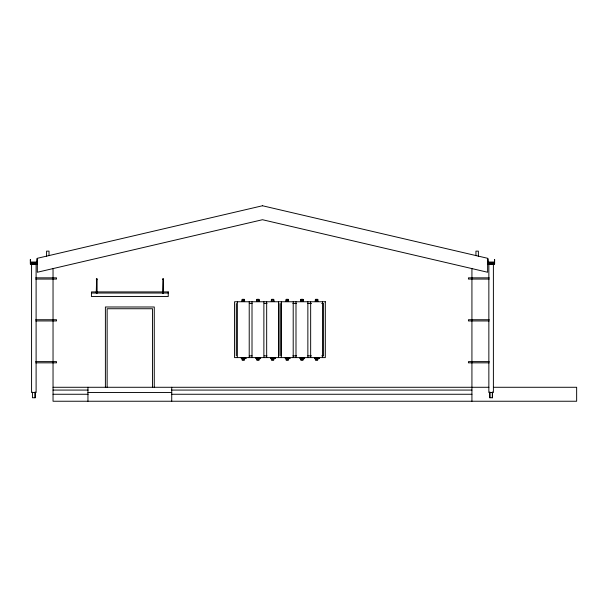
<?xml version="1.0" encoding="UTF-8"?>
<svg xmlns="http://www.w3.org/2000/svg" width="607" height="607" viewBox="0 0 607 607"><rect width="100%" height="100%" fill="white"/><g stroke="black" fill="none" stroke-linecap="round" stroke-linejoin="round"><path stroke-width="0.91" d="M96.255 292.855L96.627 278.666L97.09 279.023L97.09 292.764M97.09 279.023L96.718 279.463L96.255 279.106M162.585 292.855L162.949 278.666L163.412 279.023L163.412 292.764M163.412 279.023L163.048 279.463L162.585 279.106M96.346 293.477L97.044 293.53M162.668 293.477L163.366 293.53M32.444 263.84C40.548 263.84 28.354 263.833 33.567 263.84M489.728 263.84L492.497 263.833M33.567 264.007C30.13 264.022 37.619 263.999 34.113 264.015M490.858 264.007C487.413 264.022 494.917 264.022 491.397 264.007M37.331 259.53L37.156 263.878M30.35 262.156L37.331 262.156M487.633 262.156L494.614 262.156M30.35 262.33L37.331 262.33M487.633 262.33L494.614 262.33M30.35 263.878L37.331 263.878M487.633 263.878L494.614 263.878M37.331 264.053L30.35 264.053L30.35 259.53L30.525 263.878M487.633 264.053L494.614 264.053L494.614 259.53L494.439 263.878M35.73 277.847L56.527 277.847L56.527 279.068L35.73 279.068M489.234 277.847L468.437 277.847L468.437 279.068L489.234 279.068M91.437 293.029L168.238 293.029M242.239 299.312L244.333 299.312M256.898 299.312L258.992 299.312M271.557 299.312L273.651 299.312M286.223 299.312L288.317 299.312M300.882 299.312L302.976 299.312M315.541 299.312L317.636 299.312M241.89 300.708L244.682 300.708M256.549 300.708L259.341 300.708M271.208 300.708L274 300.708M285.874 300.708L288.666 300.708M300.533 300.708L303.325 300.708M315.192 300.708L317.985 300.708M241.89 301.406L244.682 301.406M256.549 301.406L259.341 301.406M271.208 301.406L274 301.406M285.874 301.406L288.666 301.406M300.533 301.406L303.325 301.406M315.192 301.406L317.985 301.406M249.318 303.5L252.11 303.5M264.189 303.5L266.981 303.5M292.893 303.5L296.611 303.5M307.772 303.5L311.49 303.5M321.71 303.5L323.569 303.5L323.569 355.861L321.71 355.861M35.73 319.73L56.527 319.73L56.527 320.951L35.73 320.951M489.234 319.73L468.437 319.73L468.437 320.951L489.234 320.951M249.318 355.861L252.11 355.861M264.189 355.861L266.981 355.861M292.893 355.861L296.611 355.861M307.772 355.861L311.49 355.861M241.191 357.781L245.38 357.781M255.851 357.781L260.039 357.781M270.51 357.781L274.698 357.781M285.176 357.781L289.364 357.781M299.835 357.781L304.024 357.781M314.494 357.781L318.683 357.781M242.314 357.955L243.953 357.955M244.257 357.955L244.735 357.955M256.2 357.955L256.973 357.955M257.277 357.955L258.612 357.955M258.916 357.955L259.394 357.955M271.154 357.955L271.64 357.955M271.936 357.955L273.271 357.955M285.814 357.955L286.299 357.955M286.603 357.955L288.242 357.955M301.262 357.955L302.901 357.955M315.617 357.955L317.56 357.955M242.314 358.305L243.953 358.305M244.257 358.305L244.735 358.305M256.2 358.305L256.973 358.305M257.277 358.305L258.612 358.305M258.916 358.305L259.394 358.305M271.154 358.305L271.64 358.305M271.936 358.305L273.271 358.305M285.814 358.305L286.299 358.305M286.603 358.305L288.242 358.305M301.262 358.305L302.901 358.305M315.617 358.305L317.56 358.305M241.191 358.479L245.38 358.479M255.851 358.479L260.039 358.479M270.51 358.479L274.698 358.479M285.176 358.479L289.364 358.479M299.835 358.479L304.024 358.479M314.494 358.479L318.683 358.479M241.54 358.654L245.031 358.654M256.2 358.654L259.69 358.654M270.859 358.654L274.349 358.654M285.525 358.654L289.015 358.654M300.184 358.654L303.675 358.654M314.843 358.654L318.334 358.654M242.239 360.05L244.333 360.05M256.898 360.05L258.992 360.05M271.557 360.05L273.651 360.05M286.223 360.05L288.317 360.05M300.882 360.05L302.976 360.05M315.541 360.05L317.636 360.05M35.73 361.62L56.527 361.62L56.527 362.842L35.73 362.842M489.234 361.62L468.437 361.62L468.437 362.842L489.234 362.842M53.037 387.281L488.908 387.281M493.628 387.281L576.65 387.281L576.65 401.242L53.037 401.242L53.037 268.59M53.037 390.073L88.106 390.073M171.5 390.073L471.927 390.073M87.947 392.517L171.728 392.517M53.037 394.262L88.106 394.262M171.5 394.262L471.927 394.262M34.113 263.833L35.214 263.833M493.392 264.053L493.392 392.517L488.855 392.517L488.855 264.053M492.52 392.092L492.52 397.752L489.728 397.752L489.728 392.092M492.315 392.092L492.315 397.752M489.94 392.092L489.94 397.752M487.982 258.559L487.982 261.442M487.808 259.53L487.808 263.878M478.384 256.549L478.384 251.139L475.941 251.139L475.941 255.646M471.927 268.59L471.927 401.242M322.522 301.755L322.522 357.606M310.655 301.755L310.655 357.606M307.863 301.755L307.863 357.606M295.996 301.755L295.996 357.606M293.204 301.755L293.204 357.606M281.337 301.755L281.337 357.606M280.813 303.5L280.813 355.861M279.068 303.5L279.068 355.861M278.545 301.755L278.545 357.606M273.825 300.533L273.825 299.486L271.382 299.486L271.382 300.533M273.825 358.828L273.825 359.875L271.382 359.875L271.382 358.828M266.67 301.755L266.67 357.606M263.878 301.755L263.878 357.606M259.166 300.533L259.166 299.486L256.723 299.486L256.723 300.533M259.166 358.828L259.166 359.875L256.723 359.875L256.723 358.828M252.011 301.755L252.011 357.606M249.219 301.755L249.219 357.606M237.352 301.755L237.352 357.606M236.305 303.5L236.305 355.861M171.728 387.281L171.728 401.242M154.269 387.281L154.269 306.99L105.398 306.99L105.398 387.281M152.524 387.281L152.524 308.735L107.143 308.735L107.143 387.281M87.947 387.281L87.947 401.242M49.023 255.646L49.023 251.139L46.58 251.139L46.58 256.549M36.981 258.559L36.981 261.442M36.109 264.053L36.109 392.517L31.572 392.517L31.572 264.053M35.236 392.092L35.236 397.752L32.444 397.752L32.444 392.092M35.024 392.092L35.024 397.752M262.482 205.758L37.331 258.294L37.331 272.255L262.482 219.719L487.633 272.255L487.633 258.294L262.482 205.758M168.238 291.914L91.437 291.914L91.437 296.52L168.238 296.52L168.238 291.914M244.507 299.486L242.064 299.486L242.064 300.533L244.507 300.533L244.507 299.486M288.492 299.486L286.049 299.486L286.049 300.533L288.492 300.533L288.492 299.486M303.151 299.486L300.708 299.486L300.708 300.533L303.151 300.533L303.151 299.486M317.81 299.486L315.367 299.486L315.367 300.533L317.81 300.533L317.81 299.486M325.314 301.755L234.56 301.755L234.56 357.606L325.314 357.606L325.314 301.755M246.01 358.305L245.554 358.654L246.01 358.305M260.669 358.305L260.213 358.654L260.669 358.305M275.328 358.305L274.872 358.654L275.328 358.305M289.994 358.305L289.539 358.654L289.994 358.305M304.653 358.305L304.198 358.654L304.653 358.305M319.312 358.305L318.857 358.654L319.312 358.305M244.507 358.828L242.064 358.828L242.064 359.875L244.507 359.875L244.507 358.828M288.492 358.828L286.049 358.828L286.049 359.875L288.492 359.875L288.492 358.828M303.151 358.828L300.708 358.828L300.708 359.875L303.151 359.875L303.151 358.828M317.81 358.828L315.367 358.828L315.367 359.875L317.81 359.875L317.81 358.828"/></g></svg>
